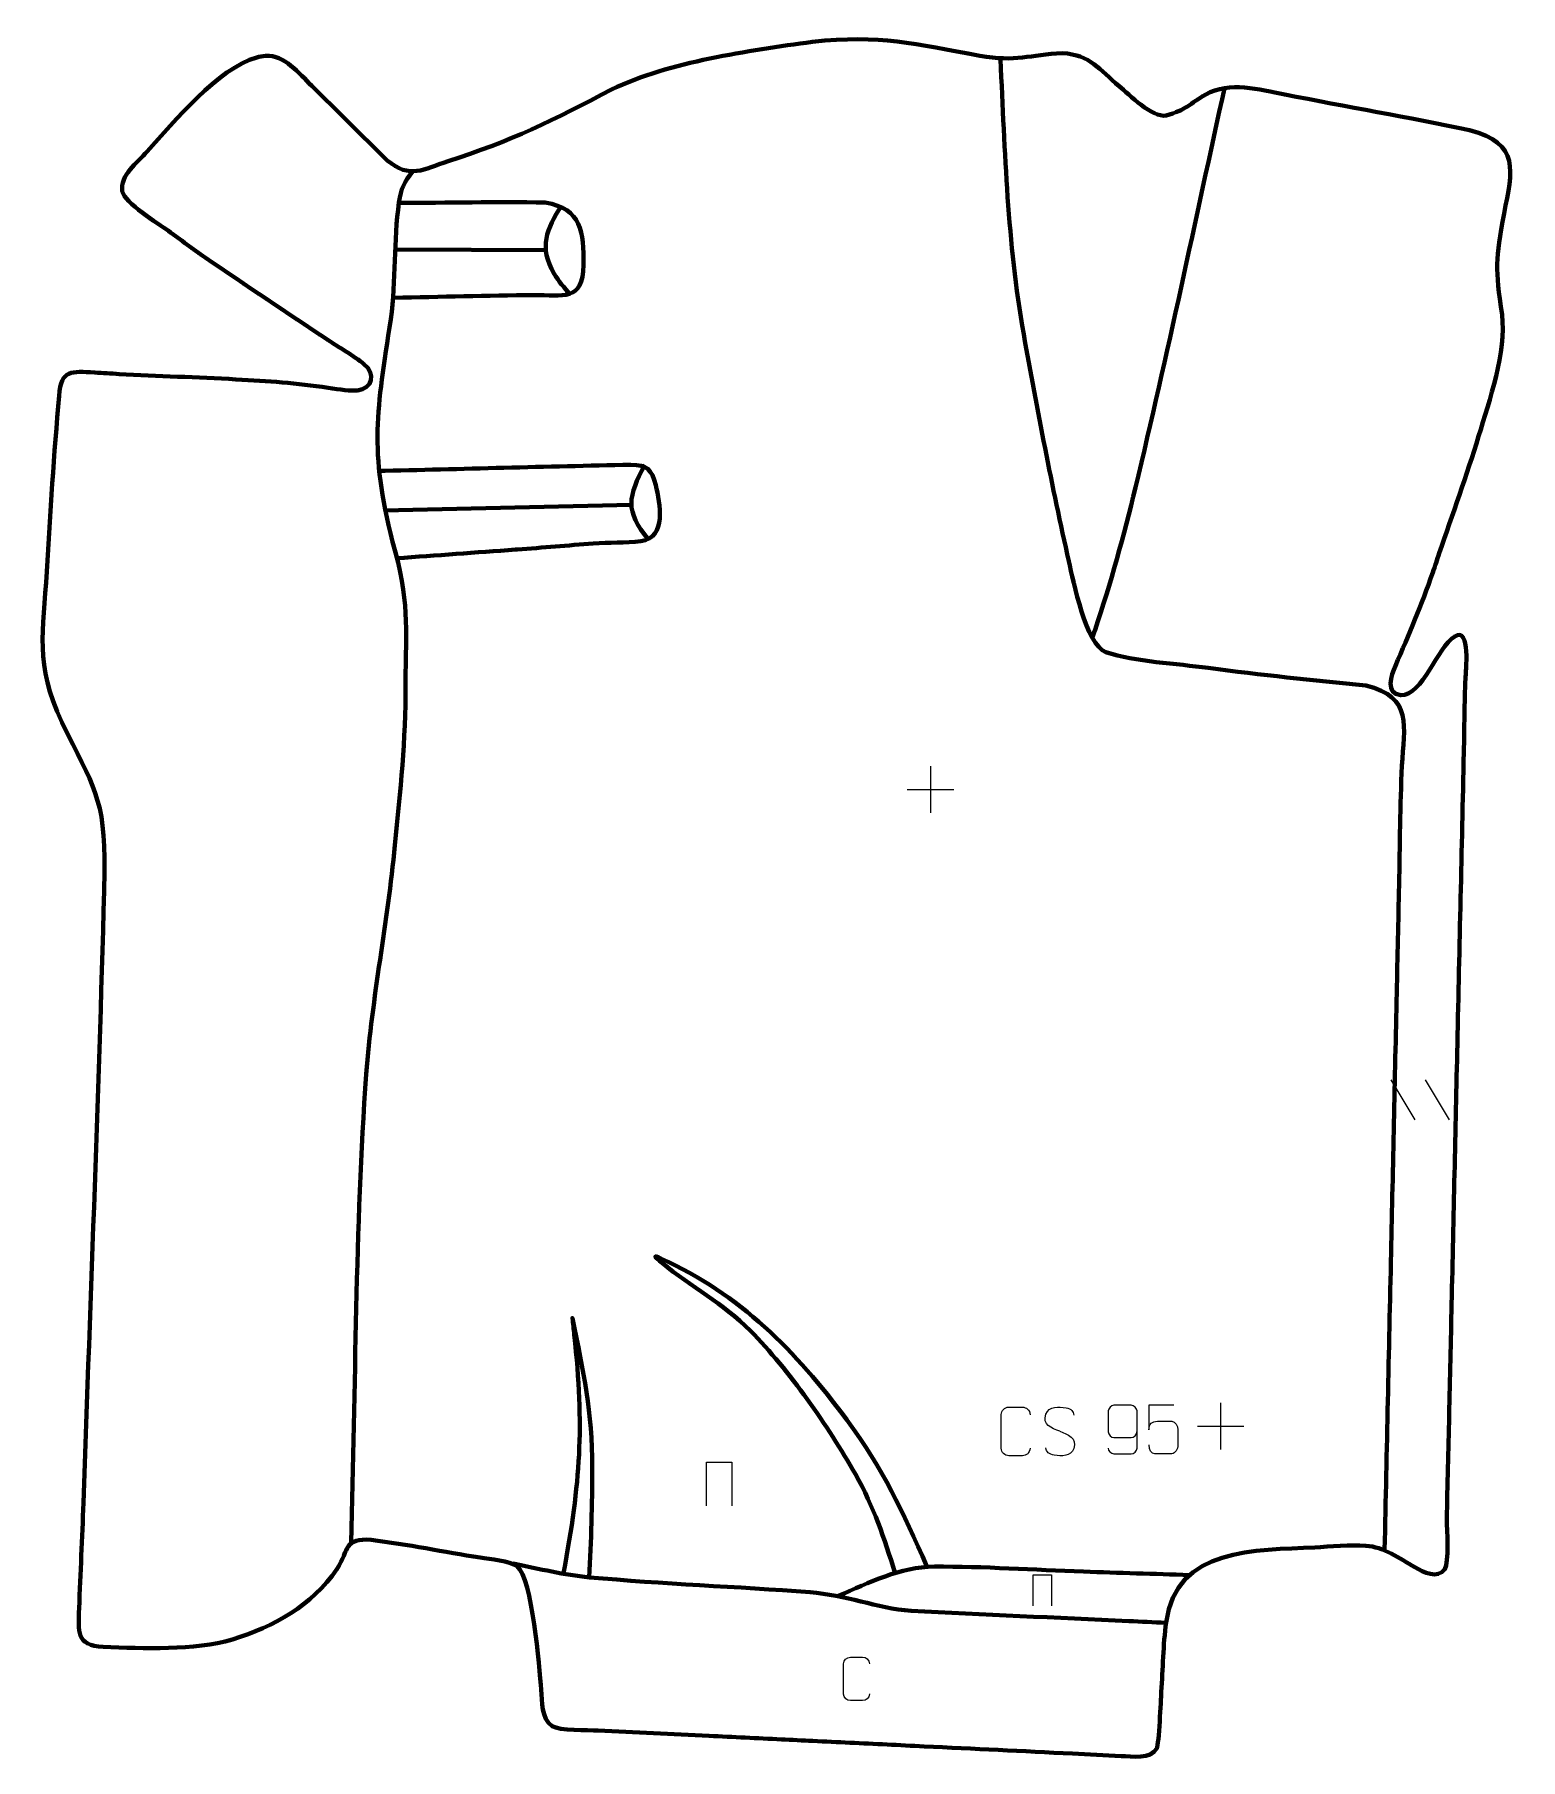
# Model space of a CAD drawing. Header units: millimetres. Extents: x 1174 to 1937, y 23 to 910.
import ezdxf

# ---------------------------------------------------------------- set-up
doc = ezdxf.new("R2010")
doc.units = ezdxf.units.MM
doc.header["$MEASUREMENT"] = 0
doc.layers.add('layer 1', color=7, linetype='Continuous')
doc.layers.add('layer 2', color=7, linetype='Continuous')

msp = doc.modelspace()

# ---------------------------------------------------------------- linework, layer by layer
at = {"layer": 'layer 1', "color": 142, "lineweight": 158}
for points, knots in [([(1670.0624, 896.7256), (1672.4665, 848.4439), (1673.5819, 803.3936), (1682.0286, 755.4764), (1682.0286, 755.4764), (1688.9623, 716.6841), (1696.5802, 677.1534), (1705.2522, 638.7239), (1705.2522, 638.7239), (1707.611, 628.3516), (1713.929, 595.9167), (1724.2428, 592.0246), (1724.2428, 592.0246), (1739.4801, 587.0897), (1760.5599, 586.1519), (1776.8606, 583.9194), (1776.8606, 583.9194), (1804.0137, 580.219), (1830.6967, 577.7195), (1857.8922, 574.8476), (1857.8922, 574.8476), (1882.4012, 568.8789), (1877.4221, 553.8745), (1876.4415, 533.6043), (1876.4415, 533.6043), (1875.462, 513.3586), (1875.422, 492.5668), (1874.9784, 472.2262), (1874.9784, 472.2262), (1874.5763, 453.7839), (1874.174, 435.3416), (1873.7718, 416.8993), (1873.7718, 416.8993), (1872.8008, 372.3805), (1871.83, 327.8616), (1870.8592, 283.3428), (1870.8592, 283.3428), (1869.7499, 232.4706), (1868.6419, 181.5984), (1867.5306, 130.7261)], [0, 0, 0, 0, 0.09090909, 0.09090909, 0.09090909, 0.09090909, 0.18181818, 0.18181818, 0.18181818, 0.18181818, 0.27272727, 0.27272727, 0.27272727, 0.27272727, 0.36363636, 0.36363636, 0.36363636, 0.36363636, 0.45454545, 0.45454545, 0.45454545, 0.45454545, 0.54545455, 0.54545455, 0.54545455, 0.54545455, 0.63636364, 0.63636364, 0.63636364, 0.63636364, 0.72727273, 0.72727273, 0.72727273, 0.72727273, 0.81818182, 0.81818182, 0.81818182, 0.81818182, 1, 1, 1, 1]), ([(1785.4177, 882.6899), (1770.2218, 814.1227), (1755.9314, 744.9368), (1739.4881, 676.697), (1739.4881, 676.697), (1733.5261, 651.9551), (1726.7739, 627.5808), (1718.6866, 603.4433), (1718.6866, 603.4433), (1718.1952, 601.9881), (1717.7071, 600.5322), (1717.2205, 599.0755)], [0, 0, 0, 0, 0.25, 0.25, 0.25, 0.25, 0.5, 0.5, 0.5, 0.5, 1, 1, 1, 1]), ([(1336.2415, 134.2164), (1338.7327, 214.2791), (1338.3805, 295.2873), (1344.0172, 375.1277), (1344.0172, 375.1277), (1347.136, 414.4577), (1355.0233, 453.2711), (1358.7854, 492.715), (1358.7854, 492.715), (1361.5455, 520.8706), (1364.4906, 546.8799), (1364.2349, 575.33), (1364.2349, 575.33), (1364.5, 606.0887), (1366.4281, 618.0289), (1357.6203, 648.7671), (1357.6203, 648.7671), (1345.4728, 696.062), (1349.5406, 716.4178), (1356.7348, 763.2488), (1356.7348, 763.2488), (1359.3168, 783.1812), (1358.0935, 803.5228), (1360.8955, 823.127), (1360.8955, 823.127), (1361.961, 830.5817), (1363.4792, 833.4254), (1367.9735, 839.3481)], [0, 0, 0, 0, 0.125, 0.125, 0.125, 0.125, 0.25, 0.25, 0.25, 0.25, 0.375, 0.375, 0.375, 0.375, 0.5, 0.5, 0.5, 0.5, 0.625, 0.625, 0.625, 0.625, 0.75, 0.75, 0.75, 0.75, 1, 1, 1, 1]), ([(1360.944, 822.9493), (1385.8314, 823.01), (1411.2153, 823.6809), (1436.0384, 823.1356), (1436.0384, 823.1356), (1455.0787, 820.052), (1455.858, 807.8655), (1455.7699, 791.1537), (1455.7699, 791.1537), (1455.3296, 771.8557), (1445.2774, 775.6997), (1430.1783, 775.594), (1430.1783, 775.594), (1406.3741, 775.4274), (1382.2397, 774.6732), (1358.4051, 774.1895)], [0, 0, 0, 0, 0.2, 0.2, 0.2, 0.2, 0.4, 0.4, 0.4, 0.4, 0.6, 0.6, 0.6, 0.6, 1, 1, 1, 1]), ([(1444.3696, 821.7274), (1436.8226, 809.1831), (1432.6039, 800.4122), (1440.7136, 786.5031), (1440.7136, 786.5031), (1442.9102, 782.7356), (1445.9696, 779.3598), (1448.7661, 776.022)], [0, 0, 0, 0, 0.33333333, 0.33333333, 0.33333333, 0.33333333, 1, 1, 1, 1]), ([(1349.6917, 685.1629), (1393.1385, 686.1739), (1436.5754, 687.5048), (1480.0269, 688.3312), (1480.0269, 688.3312), (1488.6107, 688.2817), (1490.6365, 686.1639), (1492.8825, 677.8283), (1492.8825, 677.8283), (1495.0445, 668.6772), (1498.6993, 650.8986), (1485.248, 649.1152), (1485.248, 649.1152), (1477.4077, 648.1598), (1468.8746, 648.4759), (1460.7917, 647.8751), (1460.7917, 647.8751), (1447.7729, 646.9075), (1434.7653, 645.7717), (1421.745, 644.8088), (1421.745, 644.8088), (1421.745, 644.8088), (1420.7922, 644.7383), (1420.7922, 644.7383), (1420.7922, 644.7383), (1400.4461, 643.2596), (1380.0999, 641.7812), (1359.7539, 640.3021)], [0, 0, 0, 0, 0.125, 0.125, 0.125, 0.125, 0.25, 0.25, 0.25, 0.25, 0.375, 0.375, 0.375, 0.375, 0.5, 0.5, 0.5, 0.5, 0.625, 0.625, 0.625, 0.625, 0.75, 0.75, 0.75, 0.75, 1, 1, 1, 1]), ([(1632.3086, 121.9468), (1619.3801, 150.6353), (1610.188, 171.6241), (1591.1269, 197.2962), (1591.1269, 197.2962), (1564.6817, 232.9133), (1536.4984, 261.8045), (1495.4611, 280.3196), (1495.4611, 280.3196), (1495.4611, 280.3196), (1494.548, 280.7283), (1494.548, 280.7283), (1494.548, 280.7283), (1489.8286, 282.8072), (1495.0337, 279.0254), (1496.1674, 278.0743), (1496.1674, 278.0743), (1511.4271, 265.3895), (1527.1521, 257.6091), (1541.5592, 243.1042), (1541.5592, 243.1042), (1561.675, 222.6473), (1581.3477, 194.3494), (1595.5059, 169.3686), (1595.5059, 169.3686), (1605.1405, 152.3691), (1610.1591, 136.8043), (1615.9625, 118.3501)], [0, 0, 0, 0, 0.125, 0.125, 0.125, 0.125, 0.25, 0.25, 0.25, 0.25, 0.375, 0.375, 0.375, 0.375, 0.5, 0.5, 0.5, 0.5, 0.625, 0.625, 0.625, 0.625, 0.75, 0.75, 0.75, 0.75, 1, 1, 1, 1]), ([(1445.5077, 118.5204), (1454.1487, 165.6632), (1456.1986, 193.313), (1450.9972, 241.2219), (1450.9972, 241.2219), (1450.6918, 244.0353), (1450.3851, 246.8483), (1450.0854, 249.6624), (1450.0854, 249.6624), (1455.7809, 221.8119), (1460.282, 201.6073), (1460.2275, 172.7136), (1460.2275, 172.7136), (1460.1919, 153.8423), (1459.8032, 135.2531), (1458.5823, 116.4138)], [0, 0, 0, 0, 0.2, 0.2, 0.2, 0.2, 0.4, 0.4, 0.4, 0.4, 0.6, 0.6, 0.6, 0.6, 1, 1, 1, 1]), ([(1755.075, 92.9762), (1748.7246, 93.2821), (1742.3743, 93.5881), (1736.0239, 93.8941), (1736.0239, 93.8941), (1698.7547, 95.6964), (1661.4134, 97.2032), (1624.166, 99.0859), (1624.166, 99.0859), (1606.2898, 100.6734), (1590.4107, 107.3374), (1572.213, 108.7209), (1572.213, 108.7209), (1534.464, 111.5773), (1496.4434, 112.9908), (1458.7787, 116.3842), (1458.7787, 116.3842), (1445.7406, 117.5589), (1433.1865, 120.7831), (1420.3739, 123.2639), (1420.3739, 123.2639), (1420.3739, 123.2639), (1419.3895, 123.4526), (1419.3895, 123.4526)], [0, 0, 0, 0, 0.14285714, 0.14285714, 0.14285714, 0.14285714, 0.28571429, 0.28571429, 0.28571429, 0.28571429, 0.42857143, 0.42857143, 0.42857143, 0.42857143, 0.57142857, 0.57142857, 0.57142857, 0.57142857, 0.71428571, 0.71428571, 0.71428571, 0.71428571, 1, 1, 1, 1]), ([(1767.26, 117.5496), (1749.0885, 118.1417), (1730.9171, 118.7337), (1712.7456, 119.3259), (1712.7456, 119.3259), (1687.345, 120.1938), (1661.4751, 122.018), (1636.1104, 121.9064), (1636.1104, 121.9064), (1618.3871, 121.8284), (1602.6816, 113.6042), (1586.7417, 106.8591)], [0, 0, 0, 0, 0.25, 0.25, 0.25, 0.25, 0.5, 0.5, 0.5, 0.5, 1, 1, 1, 1])]:
    msp.add_open_spline(points, degree=3, knots=knots, dxfattribs=at)
for points in [[(1359.4975, 799.0385), (1359.4975, 799.0385), (1436.6944, 798.6928), (1436.6944, 798.6928)], [(1487.2309, 688.3458), (1478.8142, 672.1205), (1476.6706, 664.7398), (1489.3328, 649.7215)], [(1480.4234, 667.7036), (1480.4234, 667.7036), (1353.1858, 664.8219), (1353.1858, 664.8219)]]:
    msp.add_open_spline(points, degree=3, dxfattribs=at)
at = {"layer": 'layer 2', "color": 242, "lineweight": 158}
msp.add_open_spline([(1292.2751, 898.6649), (1302.1459, 899.1669), (1309.434, 889.6121), (1316.0703, 883.1983), (1316.0703, 883.1983), (1329.1363, 870.5313), (1341.8479, 857.514), (1354.88, 844.82), (1354.88, 844.82), (1366.7234, 835.0482), (1373.2169, 840.3185), (1386.1849, 844.3785), (1386.1849, 844.3785), (1417.3219, 854.4469), (1441.5058, 865.7464), (1470.1285, 881.3532), (1470.1285, 881.3532), (1500.3511, 895.5856), (1540.2833, 901.1989), (1573.3766, 905.7944), (1573.3766, 905.7944), (1608.2192, 909.563), (1626.1109, 904.8575), (1659.517, 898.6189), (1659.517, 898.6189), (1678.0948, 895.2895), (1684.9122, 899.2413), (1702.0613, 899.9307), (1702.0613, 899.9307), (1716.0561, 899.292), (1721.0533, 891.4142), (1731.0733, 883.0345), (1731.0733, 883.0345), (1736.1047, 878.6251), (1748.2592, 866.6566), (1755.1754, 867.9147), (1755.1754, 867.9147), (1765.6551, 870.7653), (1767.2728, 873.9456), (1775.5592, 878.7857), (1775.5592, 878.7857), (1787.9227, 885.6356), (1803.038, 881.254), (1816.2093, 878.6868), (1816.2093, 878.6868), (1847.823, 872.5376), (1879.731, 866.9345), (1911.2462, 860.4559), (1911.2462, 860.4559), (1937.3832, 853.1434), (1933.2298, 839.7993), (1928.9594, 817.5045), (1928.9594, 817.5045), (1924.391, 793.5675), (1924.4906, 789.5172), (1927.88, 765.4913), (1927.88, 765.4913), (1930.1499, 746.2817), (1921.4333, 721.5224), (1915.8322, 702.9816), (1915.8322, 702.9816), (1909.7997, 683.0127), (1902.3618, 662.7453), (1895.6413, 642.9119), (1895.6413, 642.9119), (1894.5154, 639.5892), (1893.3889, 636.2669), (1892.2623, 632.9445), (1892.2623, 632.9445), (1886.4754, 616.1157), (1880.0747, 601.2482), (1873.0976, 584.9724), (1873.0976, 584.9724), (1871.0369, 580.1652), (1867.612, 570.6941), (1875.8796, 569.8794), (1875.8796, 569.8794), (1887.1674, 569.6207), (1894.2913, 594.1583), (1903.6149, 600.1366), (1903.6149, 600.1366), (1911.8562, 605.421), (1909.2015, 581.5568), (1909.0713, 578.5627), (1909.0713, 578.5627), (1908.5262, 566.0323), (1908.5305, 553.1669), (1908.2523, 540.5838), (1908.2523, 540.5838), (1907.1482, 490.5981), (1906.0429, 440.6122), (1904.9381, 390.6264), (1904.9381, 390.6264), (1903.953, 346.0531), (1902.9678, 301.4797), (1901.9826, 256.9064), (1901.9826, 256.9064), (1901.5604, 237.8035), (1901.1382, 218.7007), (1900.716, 199.5979), (1900.716, 199.5979), (1900.3233, 181.8312), (1899.7302, 163.8537), (1899.5346, 146.1104), (1899.5346, 146.1104), (1899.5948, 141.1531), (1900.6993, 124.0124), (1898.4973, 120.5808), (1898.4973, 120.5808), (1894.5438, 115.293), (1887.6985, 118.9664), (1883.096, 121.5435), (1883.096, 121.5435), (1875.0925, 126.169), (1867.1689, 132.0023), (1857.8174, 132.6582), (1857.8174, 132.6582), (1850.2147, 133.1915), (1839.4467, 132.2363), (1831.5933, 131.7708), (1831.5933, 131.7708), (1801.5499, 130.2843), (1760.3028, 132.0288), (1755.2119, 93.1663), (1755.2119, 93.1663), (1753.7348, 81.8916), (1753.4965, 69.0908), (1752.7325, 57.5803), (1752.7325, 57.5803), (1752.4566, 53.0291), (1751.6559, 30.8063), (1750.3744, 28.3955), (1750.3744, 28.3955), (1747.3641, 22.7326), (1737.6702, 24.2825), (1732.1272, 24.4869), (1732.1272, 24.4869), (1723.7557, 24.7956), (1715.3994, 25.3429), (1707.0341, 25.7739), (1707.0341, 25.7739), (1681.6285, 27.0128), (1656.2228, 28.2518), (1630.8171, 29.4907), (1630.8171, 29.4907), (1624.4657, 29.8005), (1618.1142, 30.1102), (1611.7628, 30.42), (1611.7628, 30.42), (1599.06, 31.0394), (1586.3572, 31.6589), (1573.6543, 32.2784), (1573.6543, 32.2784), (1568.2556, 32.5416), (1562.8569, 32.8049), (1557.4582, 33.0682), (1557.4582, 33.0682), (1545.0729, 33.6722), (1532.6876, 34.2762), (1520.3024, 34.8801), (1520.3024, 34.8801), (1501.2481, 35.8094), (1482.1938, 36.7386), (1463.1396, 37.6678), (1463.1396, 37.6678), (1458.1296, 37.8559), (1443.2748, 37.5735), (1439.603, 39.8707), (1439.603, 39.8707), (1434.0259, 43.9531), (1434.5614, 52.4479), (1434.0117, 58.6477), (1434.0117, 58.6477), (1432.9908, 70.188), (1429.4856, 115.7993), (1421.5937, 122.0517), (1421.5937, 122.0517), (1417.9163, 124.9654), (1407.6639, 125.6951), (1402.6541, 126.5055), (1402.6541, 126.5055), (1384.1311, 129.5196), (1365.1375, 133.2384), (1346.6067, 135.6967), (1346.6067, 135.6967), (1332.6968, 136.535), (1335.3176, 131.1356), (1329.0282, 120.5468), (1329.0282, 120.5468), (1315.7477, 101.5815), (1296.9549, 91.3264), (1275.326, 84.3713), (1275.326, 84.3713), (1255.5323, 78.682), (1229.5633, 79.8515), (1208.9252, 80.6095), (1208.9252, 80.6095), (1194.6585, 81.441), (1196.0929, 88.4176), (1196.4981, 100.469), (1196.4981, 100.469), (1197.1205, 118.5271), (1198.1009, 136.5588), (1198.7099, 154.6576), (1198.7099, 154.6576), (1202.3581, 262.8554), (1206.8798, 371.0656), (1209.6107, 479.2879), (1209.6107, 479.2879), (1209.9676, 517.6546), (1203.7168, 522.6915), (1187.5979, 556.035), (1187.5979, 556.035), (1173.5554, 586.3416), (1178.0539, 601.8317), (1179.8736, 633.5057), (1179.8736, 633.5057), (1181.6126, 663.5574), (1183.5629, 693.8934), (1186.1835, 723.8754), (1186.1835, 723.8754), (1187.3804, 737.5694), (1192.3858, 736.3644), (1204.5494, 735.7734), (1204.5494, 735.7734), (1208.705, 735.5715), (1212.8592, 735.2589), (1217.0145, 735.0236), (1217.0145, 735.0236), (1236.9294, 734.0036), (1257.0779, 733.2927), (1277.1201, 732.265), (1277.1201, 732.265), (1293.7281, 731.4134), (1308.0567, 730.4131), (1324.4518, 727.8925), (1324.4518, 727.8925), (1330.4996, 726.9628), (1336.3225, 726.2274), (1339.5563, 726.6206), (1339.5563, 726.6206), (1347.389, 727.5732), (1349.0847, 734.9377), (1342.8748, 740.147), (1342.8748, 740.147), (1338.2338, 744.04), (1329.6736, 749.0345), (1324.3051, 752.554), (1324.3051, 752.554), (1303.2042, 766.4075), (1282.2738, 780.6891), (1261.3595, 794.8353), (1261.3595, 794.8353), (1255.1562, 799.0312), (1248.4938, 804.1983), (1242.362, 808.6702), (1242.362, 808.6702), (1237.2616, 812.2629), (1219.6369, 823.1958), (1218.6914, 828.8563), (1218.6914, 828.8563), (1217.3031, 837.1681), (1226.4467, 843.7796), (1231.5122, 849.4204), (1231.5122, 849.4204), (1245.332, 864.8097), (1267.7779, 892.0239), (1287.7817, 897.7915), (1287.7817, 897.7915), (1289.3439, 898.2161), (1290.6763, 898.451), (1292.2751, 898.6649)], degree=3, knots=[0, 0, 0, 0, 0.01449275, 0.01449275, 0.01449275, 0.01449275, 0.02898551, 0.02898551, 0.02898551, 0.02898551, 0.04347826, 0.04347826, 0.04347826, 0.04347826, 0.05797101, 0.05797101, 0.05797101, 0.05797101, 0.07246377, 0.07246377, 0.07246377, 0.07246377, 0.08695652, 0.08695652, 0.08695652, 0.08695652, 0.10144928, 0.10144928, 0.10144928, 0.10144928, 0.11594203, 0.11594203, 0.11594203, 0.11594203, 0.13043478, 0.13043478, 0.13043478, 0.13043478, 0.14492754, 0.14492754, 0.14492754, 0.14492754, 0.15942029, 0.15942029, 0.15942029, 0.15942029, 0.17391304, 0.17391304, 0.17391304, 0.17391304, 0.1884058, 0.1884058, 0.1884058, 0.1884058, 0.20289855, 0.20289855, 0.20289855, 0.20289855, 0.2173913, 0.2173913, 0.2173913, 0.2173913, 0.23188406, 0.23188406, 0.23188406, 0.23188406, 0.24637681, 0.24637681, 0.24637681, 0.24637681, 0.26086957, 0.26086957, 0.26086957, 0.26086957, 0.27536232, 0.27536232, 0.27536232, 0.27536232, 0.28985507, 0.28985507, 0.28985507, 0.28985507, 0.30434783, 0.30434783, 0.30434783, 0.30434783, 0.31884058, 0.31884058, 0.31884058, 0.31884058, 0.33333333, 0.33333333, 0.33333333, 0.33333333, 0.34782609, 0.34782609, 0.34782609, 0.34782609, 0.36231884, 0.36231884, 0.36231884, 0.36231884, 0.37681159, 0.37681159, 0.37681159, 0.37681159, 0.39130435, 0.39130435, 0.39130435, 0.39130435, 0.4057971, 0.4057971, 0.4057971, 0.4057971, 0.42028986, 0.42028986, 0.42028986, 0.42028986, 0.43478261, 0.43478261, 0.43478261, 0.43478261, 0.44927536, 0.44927536, 0.44927536, 0.44927536, 0.46376812, 0.46376812, 0.46376812, 0.46376812, 0.47826087, 0.47826087, 0.47826087, 0.47826087, 0.49275362, 0.49275362, 0.49275362, 0.49275362, 0.50724638, 0.50724638, 0.50724638, 0.50724638, 0.52173913, 0.52173913, 0.52173913, 0.52173913, 0.53623188, 0.53623188, 0.53623188, 0.53623188, 0.55072464, 0.55072464, 0.55072464, 0.55072464, 0.56521739, 0.56521739, 0.56521739, 0.56521739, 0.57971014, 0.57971014, 0.57971014, 0.57971014, 0.5942029, 0.5942029, 0.5942029, 0.5942029, 0.60869565, 0.60869565, 0.60869565, 0.60869565, 0.62318841, 0.62318841, 0.62318841, 0.62318841, 0.63768116, 0.63768116, 0.63768116, 0.63768116, 0.65217391, 0.65217391, 0.65217391, 0.65217391, 0.66666667, 0.66666667, 0.66666667, 0.66666667, 0.68115942, 0.68115942, 0.68115942, 0.68115942, 0.69565217, 0.69565217, 0.69565217, 0.69565217, 0.71014493, 0.71014493, 0.71014493, 0.71014493, 0.72463768, 0.72463768, 0.72463768, 0.72463768, 0.73913043, 0.73913043, 0.73913043, 0.73913043, 0.75362319, 0.75362319, 0.75362319, 0.75362319, 0.76811594, 0.76811594, 0.76811594, 0.76811594, 0.7826087, 0.7826087, 0.7826087, 0.7826087, 0.79710145, 0.79710145, 0.79710145, 0.79710145, 0.8115942, 0.8115942, 0.8115942, 0.8115942, 0.82608696, 0.82608696, 0.82608696, 0.82608696, 0.84057971, 0.84057971, 0.84057971, 0.84057971, 0.85507246, 0.85507246, 0.85507246, 0.85507246, 0.86956522, 0.86956522, 0.86956522, 0.86956522, 0.88405797, 0.88405797, 0.88405797, 0.88405797, 0.89855072, 0.89855072, 0.89855072, 0.89855072, 0.91304348, 0.91304348, 0.91304348, 0.91304348, 0.92753623, 0.92753623, 0.92753623, 0.92753623, 0.94202899, 0.94202899, 0.94202899, 0.94202899, 0.95652174, 0.95652174, 0.95652174, 0.95652174, 0.97101449, 0.97101449, 0.97101449, 0.97101449, 1, 1, 1, 1], dxfattribs=at)
at = {"layer": 'layer 2', "color": 250, "lineweight": 9}
for points in [[(1634.1755, 533.3585), (1634.1755, 533.3585), (1634.1755, 509.3806), (1634.1755, 509.3806)], [(1622.1866, 521.3695), (1622.1866, 521.3695), (1646.1645, 521.3695), (1646.1645, 521.3695)], [(1870.7042, 372.186), (1870.7042, 372.186), (1883.0685, 351.6417), (1883.0685, 351.6417)], [(1870.7042, 372.186), (1870.7042, 372.186), (1883.0685, 351.6417), (1883.0685, 351.6417)], [(1888.4341, 372.186), (1888.4341, 372.186), (1900.7984, 351.6417), (1900.7984, 351.6417)], [(1888.4341, 372.186), (1888.4341, 372.186), (1900.7984, 351.6417), (1900.7984, 351.6417)], [(1783.2656, 206.0151), (1783.2656, 206.0151), (1783.2656, 182.0372), (1783.2656, 182.0372)], [(1771.2767, 194.0261), (1771.2767, 194.0261), (1795.2546, 194.0261), (1795.2546, 194.0261)]]:
    msp.add_open_spline(points, degree=3, dxfattribs=at)
for points, knots in [([(1700.5994, 191.5544), (1696.3511, 193.0248), (1691.443, 194.8206), (1693.4481, 200.3409), (1693.4481, 200.3409), (1694.9516, 204.4808), (1700.1652, 204.0923), (1703.7688, 203.4912), (1703.7688, 203.4912), (1706.6294, 203.014), (1707.4941, 201.8008), (1707.8047, 199.7167)], [0, 0, 0, 0, 0.25, 0.25, 0.25, 0.25, 0.5, 0.5, 0.5, 0.5, 1, 1, 1, 1]), ([(1725.4153, 182.8384), (1725.4394, 181.4989), (1726.7956, 179.8456), (1728.3675, 179.88), (1728.3675, 179.88), (1731.3523, 179.8803), (1734.3375, 179.8803), (1737.3229, 179.88), (1737.3229, 179.88), (1738.542, 179.865), (1740.2702, 181.3026), (1740.2752, 182.8384), (1740.2752, 182.8384), (1740.2749, 189.1988), (1740.2749, 195.5596), (1740.2752, 201.9204), (1740.2752, 201.9204), (1740.2705, 203.0833), (1738.542, 204.8544), (1737.3229, 204.8788), (1737.3229, 204.8788), (1734.3375, 204.8785), (1731.3523, 204.8785), (1728.3675, 204.8788), (1728.3675, 204.8788), (1727.0894, 204.835), (1725.4197, 203.2205), (1725.4153, 201.9204), (1725.4153, 201.9204), (1725.4153, 198.337), (1725.4153, 194.754), (1725.4153, 191.1712), (1725.4153, 191.1712), (1725.4538, 189.693), (1727.0365, 188.2601), (1728.3675, 188.2622), (1728.3675, 188.2622), (1731.3523, 188.2619), (1734.3375, 188.2619), (1737.3229, 188.2622), (1737.3229, 188.2622), (1738.6524, 188.2572), (1740.2954, 189.7644), (1740.2537, 191.193)], [0, 0, 0, 0, 0.08333333, 0.08333333, 0.08333333, 0.08333333, 0.16666667, 0.16666667, 0.16666667, 0.16666667, 0.25, 0.25, 0.25, 0.25, 0.33333333, 0.33333333, 0.33333333, 0.33333333, 0.41666667, 0.41666667, 0.41666667, 0.41666667, 0.5, 0.5, 0.5, 0.5, 0.58333333, 0.58333333, 0.58333333, 0.58333333, 0.66666667, 0.66666667, 0.66666667, 0.66666667, 0.75, 0.75, 0.75, 0.75, 0.83333333, 0.83333333, 0.83333333, 0.83333333, 1, 1, 1, 1]), ([(1759.2606, 204.8362), (1759.2606, 204.8362), (1746.4089, 204.8362), (1746.4089, 204.8362), (1746.4089, 204.8362), (1746.4092, 200.6056), (1746.4092, 196.3747), (1746.4089, 192.1435), (1746.4089, 192.1435), (1746.4086, 195.4536), (1748.0396, 196.5254), (1750.8516, 196.5859), (1750.8516, 196.5859), (1753.2912, 196.5862), (1755.7307, 196.5862), (1758.1699, 196.5859), (1758.1699, 196.5859), (1759.8197, 196.5927), (1761.2946, 194.2122), (1761.3231, 192.1435), (1761.3231, 192.1435), (1761.3228, 189.5562), (1761.3228, 186.9686), (1761.3231, 184.3809), (1761.3231, 184.3809), (1761.3693, 182.4215), (1759.8699, 179.9852), (1758.244, 179.9267), (1758.244, 179.9267), (1756.2875, 179.927), (1751.3925, 179.927), (1749.4355, 179.9267), (1749.4355, 179.9267), (1747.59, 179.9179), (1746.4829, 181.8827), (1746.4621, 184.4338)], [0, 0, 0, 0, 0.1, 0.1, 0.1, 0.1, 0.2, 0.2, 0.2, 0.2, 0.3, 0.3, 0.3, 0.3, 0.4, 0.4, 0.4, 0.4, 0.5, 0.5, 0.5, 0.5, 0.6, 0.6, 0.6, 0.6, 0.7, 0.7, 0.7, 0.7, 0.8, 0.8, 0.8, 0.8, 1, 1, 1, 1]), ([(1685.2895, 182.7224), (1685.1497, 180.399), (1683.4725, 178.9194), (1681.3248, 178.9086), (1681.3248, 178.9086), (1678.9929, 178.909), (1676.661, 178.909), (1674.3295, 178.9086), (1674.3295, 178.9086), (1672.4045, 178.8032), (1670.4324, 180.6877), (1670.4436, 182.705), (1670.4436, 182.705), (1670.444, 188.4751), (1670.444, 194.2448), (1670.4436, 200.0141), (1670.4436, 200.0141), (1670.4478, 202.1522), (1672.1945, 203.8714), (1674.3469, 203.8579), (1674.3469, 203.8579), (1676.6726, 203.8579), (1678.9987, 203.8579), (1681.3248, 203.8579), (1681.3248, 203.8579), (1683.2714, 203.8934), (1685.2628, 202.4019), (1685.2895, 199.9643)], [0, 0, 0, 0, 0.125, 0.125, 0.125, 0.125, 0.25, 0.25, 0.25, 0.25, 0.375, 0.375, 0.375, 0.375, 0.5, 0.5, 0.5, 0.5, 0.625, 0.625, 0.625, 0.625, 0.75, 0.75, 0.75, 0.75, 1, 1, 1, 1]), ([(1700.5994, 191.5543), (1704.618, 189.9076), (1709.6475, 188.0193), (1707.8135, 182.659), (1707.8135, 182.659), (1706.3537, 178.3926), (1701.4429, 178.6493), (1697.7168, 179.204), (1697.7168, 179.204), (1694.9668, 179.6138), (1693.7459, 180.8273), (1693.3679, 182.9395)], [0, 0, 0, 0, 0.25, 0.25, 0.25, 0.25, 0.5, 0.5, 0.5, 0.5, 1, 1, 1, 1]), ([(1518.9608, 153.183), (1518.9608, 153.183), (1518.9608, 175.5333), (1518.9608, 175.5333), (1518.9608, 175.5333), (1518.9608, 175.5333), (1532.0791, 175.5333), (1532.0791, 175.5333), (1532.0791, 175.5333), (1532.0791, 175.5333), (1532.0791, 153.183), (1532.0791, 153.183)], [0, 0, 0, 0, 0.25, 0.25, 0.25, 0.25, 0.5, 0.5, 0.5, 0.5, 1, 1, 1, 1]), ([(1686.8831, 101.6941), (1686.8831, 101.6941), (1686.8831, 117.6777), (1686.8831, 117.6777), (1686.8831, 117.6777), (1686.8831, 117.6777), (1696.2645, 117.6777), (1696.2645, 117.6777), (1696.2645, 117.6777), (1696.2645, 117.6777), (1696.2645, 101.6941), (1696.2645, 101.6941)], [0, 0, 0, 0, 0.25, 0.25, 0.25, 0.25, 0.5, 0.5, 0.5, 0.5, 1, 1, 1, 1]), ([(1602.7241, 56.4135), (1602.5989, 54.3325), (1601.0967, 53.0073), (1599.173, 52.9976), (1599.173, 52.9976), (1597.0844, 52.9979), (1594.9958, 52.9979), (1592.9075, 52.9976), (1592.9075, 52.9976), (1591.1833, 52.9032), (1589.4169, 54.5911), (1589.4269, 56.3979), (1589.4269, 56.3979), (1589.4273, 61.5661), (1589.4273, 66.7338), (1589.4269, 71.9012), (1589.4269, 71.9012), (1589.4307, 73.8163), (1590.9952, 75.3562), (1592.9231, 75.3441), (1592.9231, 75.3441), (1595.0061, 75.3441), (1597.0896, 75.3441), (1599.173, 75.3441), (1599.173, 75.3441), (1600.9165, 75.3759), (1602.7002, 74.04), (1602.7241, 71.8566)], [0, 0, 0, 0, 0.125, 0.125, 0.125, 0.125, 0.25, 0.25, 0.25, 0.25, 0.375, 0.375, 0.375, 0.375, 0.5, 0.5, 0.5, 0.5, 0.625, 0.625, 0.625, 0.625, 0.75, 0.75, 0.75, 0.75, 1, 1, 1, 1])]:
    msp.add_open_spline(points, degree=3, knots=knots, dxfattribs=at)

doc.saveas('drawing.dxf')
